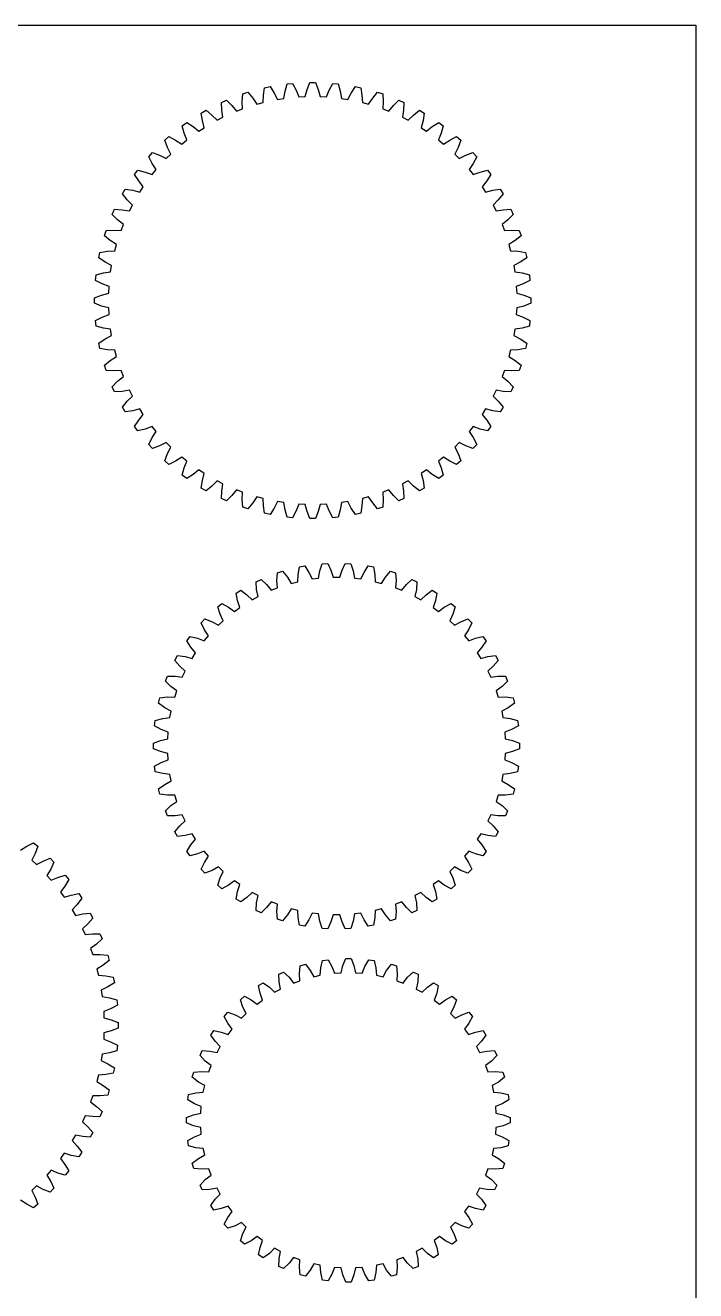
# Model space of a CAD drawing. Extents: x 1 to 200, y 2 to 291.
# Drawn here: x 109.2 to 200.1, y 119.6 to 291.4 of the extents above; entities that cross this region are included whole.
import ezdxf

# ---------------------------------------------------------------- set-up
doc = ezdxf.new("R2010")
doc.units = 0
doc.layers.add('Calque_1', color=7, linetype='CONTINUOUS')

msp = doc.modelspace()

# ---------------------------------------------------------------- linework, layer by layer
at = {"layer": 'Calque_1', "color": 7}
for p, q in [((1.14035, 291.359427), (200.131426, 291.359427)), ((200.131426, 291.359427), (200.131426, 1.710555)), ((144.699516, 283.399079), (145.445638, 283.4775)), ((145.445638, 283.4775), (145.918978, 282.559578)), ((147.416751, 282.638075), (147.791551, 283.600444)), ((147.791551, 283.600444), (148.541782, 283.600444)), ((148.541782, 283.600444), (148.916582, 282.638075)), ((150.414355, 282.559578), (150.887695, 283.4775)), ((150.887695, 283.4775), (151.633817, 283.399079)), ((138.603804, 281.004691), (138.66287, 282.035779)), ((138.66287, 282.035779), (139.376384, 282.267613)), ((139.376384, 282.267613), (140.030225, 281.468162)), ((141.422792, 280.859268), (141.478948, 281.856348)), ((141.478948, 281.856348), (141.645471, 282.875613)), ((141.645471, 282.875613), (142.379308, 283.031595)), ((142.379308, 283.031595), (142.946004, 282.168181)), ((142.946004, 282.168181), (143.402857, 281.280143)), ((144.267293, 281.417058), (144.427366, 282.402803)), ((144.427366, 282.402803), (144.699516, 283.399079)), ((145.918978, 282.559578), (146.280505, 281.628654)), ((147.154516, 281.674458), (147.416751, 282.638075)), ((148.916582, 282.638075), (149.178817, 281.674458)), ((150.052828, 281.628654), (150.414355, 282.559578)), ((151.633817, 283.399079), (151.905967, 282.402803)), ((151.905967, 282.402803), (152.066041, 281.417058)), ((152.930476, 281.280143), (153.387329, 282.168181)), ((153.387329, 282.168181), (153.954026, 283.031595)), ((153.954026, 283.031595), (154.687863, 282.875613)), ((154.687863, 282.875613), (154.854385, 281.856348)), ((154.854385, 281.856348), (154.910542, 280.859268)), ((156.303108, 281.468162), (156.956949, 282.267613)), ((156.956949, 282.267613), (157.670463, 282.035779)), ((157.670463, 282.035779), (157.72953, 281.004691)), ((135.784395, 280.888777), (136.469766, 281.193924)), ((135.833431, 279.857165), (135.784395, 280.888777)), ((136.469766, 281.193924), (137.203595, 280.467199)), ((137.203595, 280.467199), (137.835095, 279.693555)), ((137.835095, 279.693555), (138.652177, 280.007202)), ((138.652177, 280.007202), (138.603804, 281.004691)), ((140.030225, 281.468162), (140.577401, 280.632745)), ((140.577401, 280.632745), (141.422792, 280.859268)), ((143.402857, 281.280143), (144.267293, 281.417058)), ((146.280505, 281.628654), (147.154516, 281.674458)), ((149.178817, 281.674458), (150.052828, 281.628654)), ((152.066041, 281.417058), (152.930476, 281.280143)), ((154.910542, 280.859268), (155.755933, 280.632745)), ((155.755933, 280.632745), (156.303108, 281.468162)), ((157.72953, 281.004691), (157.681157, 280.007202)), ((157.681157, 280.007202), (158.498238, 279.693555)), ((158.498238, 279.693555), (159.129738, 280.467199)), ((159.129738, 280.467199), (159.863567, 281.193924)), ((159.863567, 281.193924), (160.548938, 280.888777)), ((160.548938, 280.888777), (160.499902, 279.857165)), ((133.041585, 279.447178), (133.691305, 279.822293)), ((133.198184, 278.426343), (133.041585, 279.447178)), ((133.45289, 277.460709), (133.198184, 278.426343)), ((133.691305, 279.822293), (134.497075, 279.176258)), ((134.497075, 279.176258), (135.205986, 278.472859)), ((135.205986, 278.472859), (135.985806, 278.870197)), ((135.985806, 278.870197), (135.833431, 279.857165)), ((160.499902, 279.857165), (160.347527, 278.870197)), ((160.347527, 278.870197), (161.127347, 278.472859)), ((161.127347, 278.472859), (161.836258, 279.176258)), ((161.836258, 279.176258), (162.642028, 279.822293)), ((162.642028, 279.822293), (163.291749, 279.447178)), ((163.135149, 278.426343), (162.880444, 277.460709)), ((163.291749, 279.447178), (163.135149, 278.426343)), ((130.464487, 277.726774), (131.071439, 278.167751)), ((130.726936, 276.727902), (130.464487, 277.726774)), ((131.081182, 275.794181), (130.726936, 276.727902)), ((131.071439, 278.167751), (131.940323, 277.609476)), ((131.940323, 277.609476), (132.718875, 276.984035)), ((132.718875, 276.984035), (133.45289, 277.460709)), ((162.880444, 277.460709), (163.614458, 276.984035)), ((163.614458, 276.984035), (164.393011, 277.609476)), ((164.393011, 277.609476), (165.261894, 278.167751)), ((165.606397, 276.727902), (165.252152, 275.794181)), ((165.261894, 278.167751), (165.868847, 277.726774)), ((165.868847, 277.726774), (165.606397, 276.727902)), ((128.08134, 275.746415), (128.63887, 276.248417)), ((128.446761, 274.780447), (128.08134, 275.746415)), ((128.63887, 276.248417), (129.56135, 275.784026)), ((129.56135, 275.784026), (130.401015, 275.243393)), ((130.401015, 275.243393), (131.081182, 275.794181)), ((165.252152, 275.794181), (165.932318, 275.243393)), ((165.932318, 275.243393), (166.771983, 275.784026)), ((166.771983, 275.784026), (167.694463, 276.248417)), ((167.694463, 276.248417), (168.251993, 275.746415)), ((168.251993, 275.746415), (167.886572, 274.780447)), ((125.918251, 273.527798), (126.420253, 274.085328)), ((126.382642, 272.605318), (125.918251, 273.527798)), ((126.420253, 274.085328), (127.386221, 273.719907)), ((127.386221, 273.719907), (128.277798, 273.270002)), ((128.277798, 273.270002), (128.896666, 273.88887)), ((128.896666, 273.88887), (128.446761, 274.780447)), ((167.886572, 274.780447), (167.436667, 273.88887)), ((167.436667, 273.88887), (168.055536, 273.270002)), ((168.055536, 273.270002), (168.947112, 273.719907)), ((168.947112, 273.719907), (169.91308, 274.085328)), ((169.91308, 274.085328), (170.415083, 273.527798)), ((170.415083, 273.527798), (169.950692, 272.605318)), ((123.998917, 271.095229), (124.439894, 271.702181)), ((124.439894, 271.702181), (125.438766, 271.439732)), ((125.438766, 271.439732), (126.372487, 271.085486)), ((126.372487, 271.085486), (126.923275, 271.765653)), ((126.923275, 271.765653), (126.382642, 272.605318)), ((169.950692, 272.605318), (169.410058, 271.765653)), ((169.410058, 271.765653), (169.960846, 271.085486)), ((169.960846, 271.085486), (170.894567, 271.439732)), ((170.894567, 271.439732), (171.893439, 271.702181)), ((171.893439, 271.702181), (172.334417, 271.095229)), ((124.557192, 270.226345), (123.998917, 271.095229)), ((125.182633, 269.447793), (124.557192, 270.226345)), ((171.776142, 270.226345), (171.150701, 269.447793)), ((172.334417, 271.095229), (171.776142, 270.226345)), ((122.344375, 268.475363), (122.71949, 269.125083)), ((122.99041, 267.669593), (122.344375, 268.475363)), ((122.71949, 269.125083), (123.740325, 268.968484)), ((123.740325, 268.968484), (124.705959, 268.713778)), ((124.705959, 268.713778), (125.182633, 269.447793)), ((171.150701, 269.447793), (171.627374, 268.713778)), ((171.627374, 268.713778), (172.593008, 268.968484)), ((172.593008, 268.968484), (173.613843, 269.125083)), ((173.988959, 268.475363), (173.342924, 267.669593)), ((173.613843, 269.125083), (173.988959, 268.475363)), ((120.972744, 265.696902), (121.277891, 266.382273)), ((121.277891, 266.382273), (122.309503, 266.333237)), ((122.309503, 266.333237), (123.296471, 266.180862)), ((123.693809, 266.960682), (122.99041, 267.669593)), ((123.296471, 266.180862), (123.693809, 266.960682)), ((173.342924, 267.669593), (172.639524, 266.960682)), ((172.639524, 266.960682), (173.036862, 266.180862)), ((173.036862, 266.180862), (174.02383, 266.333237)), ((174.02383, 266.333237), (175.055443, 266.382273)), ((175.055443, 266.382273), (175.36059, 265.696902)), ((121.699469, 264.963073), (120.972744, 265.696902)), ((122.473113, 264.331573), (121.699469, 264.963073)), ((174.633865, 264.963073), (173.86022, 264.331573)), ((175.36059, 265.696902), (174.633865, 264.963073)), ((119.899055, 262.790284), (120.130889, 263.503798)), ((120.130889, 263.503798), (121.161977, 263.562864)), ((121.161977, 263.562864), (122.159466, 263.514491)), ((122.159466, 263.514491), (122.473113, 264.331573)), ((173.86022, 264.331573), (174.173868, 263.514491)), ((174.173868, 263.514491), (175.171357, 263.562864)), ((175.171357, 263.562864), (176.202444, 263.503798)), ((176.202444, 263.503798), (176.434279, 262.790284)), ((120.698506, 262.136443), (119.899055, 262.790284)), ((121.533923, 261.589267), (120.698506, 262.136443)), ((121.3074, 260.743876), (121.533923, 261.589267)), ((175.634828, 262.136443), (174.799411, 261.589267)), ((174.799411, 261.589267), (175.025933, 260.743876)), ((176.434279, 262.790284), (175.634828, 262.136443)), ((119.135073, 259.78736), (119.291055, 260.521197)), ((119.998487, 259.220664), (119.135073, 259.78736)), ((119.291055, 260.521197), (120.31032, 260.68772)), ((120.31032, 260.68772), (121.3074, 260.743876)), ((175.025933, 260.743876), (176.023013, 260.68772)), ((176.023013, 260.68772), (177.042278, 260.521197)), ((177.19826, 259.78736), (176.334846, 259.220664)), ((177.042278, 260.521197), (177.19826, 259.78736)), ((118.767589, 257.467152), (119.763865, 257.739302)), ((119.763865, 257.739302), (120.74961, 257.899375)), ((120.886525, 258.763811), (119.998487, 259.220664)), ((120.74961, 257.899375), (120.886525, 258.763811)), ((176.334846, 259.220664), (175.446809, 258.763811)), ((175.446809, 258.763811), (175.583723, 257.899375)), ((175.583723, 257.899375), (176.569469, 257.739302)), ((176.569469, 257.739302), (177.565744, 257.467152)), ((118.689168, 256.72103), (118.767589, 257.467152)), ((119.60709, 256.24769), (118.689168, 256.72103)), ((120.538014, 255.886163), (119.60709, 256.24769)), ((176.726243, 256.24769), (175.795319, 255.886163)), ((177.644165, 256.72103), (176.726243, 256.24769)), ((177.565744, 257.467152), (177.644165, 256.72103)), ((118.566224, 254.375117), (119.528593, 254.749917)), ((118.566224, 253.624886), (118.566224, 254.375117)), ((119.528593, 254.749917), (120.49221, 255.012152)), ((120.49221, 255.012152), (120.538014, 255.886163)), ((175.795319, 255.886163), (175.841124, 255.012152)), ((175.841124, 255.012152), (176.804741, 254.749917)), ((176.804741, 254.749917), (177.76711, 254.375117)), ((177.76711, 254.375117), (177.76711, 253.624886)), ((119.528593, 253.250086), (118.566224, 253.624886)), ((120.49221, 252.987851), (119.528593, 253.250086)), ((120.538014, 252.11384), (120.49221, 252.987851)), ((175.841124, 252.987851), (175.795319, 252.11384)), ((176.804741, 253.250086), (175.841124, 252.987851)), ((177.76711, 253.624886), (176.804741, 253.250086)), ((118.689168, 251.278973), (119.60709, 251.752313)), ((118.767589, 250.532851), (118.689168, 251.278973)), ((119.60709, 251.752313), (120.538014, 252.11384)), ((175.795319, 252.11384), (176.726243, 251.752313)), ((176.726243, 251.752313), (177.644165, 251.278973)), ((177.644165, 251.278973), (177.565744, 250.532851)), ((119.763865, 250.260701), (118.767589, 250.532851)), ((120.74961, 250.100627), (119.763865, 250.260701)), ((119.998487, 248.779339), (120.886525, 249.236192)), ((120.886525, 249.236192), (120.74961, 250.100627)), ((175.583723, 250.100627), (175.446809, 249.236192)), ((175.446809, 249.236192), (176.334846, 248.779339)), ((176.569469, 250.260701), (175.583723, 250.100627)), ((177.565744, 250.532851), (176.569469, 250.260701)), ((119.135073, 248.212642), (119.998487, 248.779339)), ((119.291055, 247.478805), (119.135073, 248.212642)), ((120.31032, 247.312283), (119.291055, 247.478805)), ((177.042278, 247.478805), (176.023013, 247.312283)), ((176.334846, 248.779339), (177.19826, 248.212642)), ((177.19826, 248.212642), (177.042278, 247.478805)), ((119.899055, 245.209719), (120.698506, 245.86356)), ((121.3074, 247.256126), (120.31032, 247.312283)), ((120.698506, 245.86356), (121.533923, 246.410735)), ((121.533923, 246.410735), (121.3074, 247.256126)), ((175.025933, 247.256126), (174.799411, 246.410735)), ((174.799411, 246.410735), (175.634828, 245.86356)), ((176.023013, 247.312283), (175.025933, 247.256126)), ((175.634828, 245.86356), (176.434279, 245.209719)), ((120.130889, 244.496205), (119.899055, 245.209719)), ((121.161977, 244.437138), (120.130889, 244.496205)), ((122.159466, 244.485511), (121.161977, 244.437138)), ((122.473113, 243.66843), (122.159466, 244.485511)), ((174.173868, 244.485511), (173.86022, 243.66843)), ((175.171357, 244.437138), (174.173868, 244.485511)), ((176.202444, 244.496205), (175.171357, 244.437138)), ((176.434279, 245.209719), (176.202444, 244.496205)), ((120.972744, 242.303101), (121.699469, 243.03693)), ((121.277891, 241.61773), (120.972744, 242.303101)), ((121.699469, 243.03693), (122.473113, 243.66843)), ((173.86022, 243.66843), (174.633865, 243.03693)), ((174.633865, 243.03693), (175.36059, 242.303101)), ((175.36059, 242.303101), (175.055443, 241.61773)), ((122.309503, 241.666766), (121.277891, 241.61773)), ((123.296471, 241.819141), (122.309503, 241.666766)), ((122.99041, 240.33041), (123.693809, 241.039321)), ((123.693809, 241.039321), (123.296471, 241.819141)), ((173.036862, 241.819141), (172.639524, 241.039321)), ((172.639524, 241.039321), (173.342924, 240.33041)), ((174.02383, 241.666766), (173.036862, 241.819141)), ((175.055443, 241.61773), (174.02383, 241.666766)), ((122.344375, 239.52464), (122.99041, 240.33041)), ((122.71949, 238.874919), (122.344375, 239.52464)), ((123.740325, 239.031519), (122.71949, 238.874919)), ((124.705959, 239.286224), (123.740325, 239.031519)), ((125.182633, 238.55221), (124.705959, 239.286224)), ((171.627374, 239.286224), (171.150701, 238.55221)), ((172.593008, 239.031519), (171.627374, 239.286224)), ((173.613843, 238.874919), (172.593008, 239.031519)), ((173.342924, 240.33041), (173.988959, 239.52464)), ((173.988959, 239.52464), (173.613843, 238.874919)), ((123.998917, 236.904774), (124.557192, 237.773657)), ((124.557192, 237.773657), (125.182633, 238.55221)), ((171.150701, 238.55221), (171.776142, 237.773657)), ((171.776142, 237.773657), (172.334417, 236.904774)), ((124.439894, 236.297821), (123.998917, 236.904774)), ((125.438766, 236.560271), (124.439894, 236.297821)), ((126.372487, 236.914516), (125.438766, 236.560271)), ((125.918251, 234.472205), (126.382642, 235.394685)), ((126.923275, 236.23435), (126.372487, 236.914516)), ((126.382642, 235.394685), (126.923275, 236.23435)), ((169.960846, 236.914516), (169.410058, 236.23435)), ((169.410058, 236.23435), (169.950692, 235.394685)), ((169.950692, 235.394685), (170.415083, 234.472205)), ((170.894567, 236.560271), (169.960846, 236.914516)), ((171.893439, 236.297821), (170.894567, 236.560271)), ((172.334417, 236.904774), (171.893439, 236.297821)), ((126.420253, 233.914675), (125.918251, 234.472205)), ((127.386221, 234.280096), (126.420253, 233.914675)), ((128.277798, 234.730001), (127.386221, 234.280096)), ((128.896666, 234.111132), (128.277798, 234.730001)), ((128.446761, 233.219556), (128.896666, 234.111132)), ((168.055536, 234.730001), (167.436667, 234.111132)), ((167.436667, 234.111132), (167.886572, 233.219556)), ((168.947112, 234.280096), (168.055536, 234.730001)), ((169.91308, 233.914675), (168.947112, 234.280096)), ((170.415083, 234.472205), (169.91308, 233.914675)), ((128.08134, 232.253588), (128.446761, 233.219556)), ((128.63887, 231.751585), (128.08134, 232.253588)), ((129.56135, 232.215976), (128.63887, 231.751585)), ((130.401015, 232.75661), (129.56135, 232.215976)), ((131.081182, 232.205822), (130.401015, 232.75661)), ((130.726936, 231.272101), (131.081182, 232.205822)), ((165.932318, 232.75661), (165.252152, 232.205822)), ((165.252152, 232.205822), (165.606397, 231.272101)), ((166.771983, 232.215976), (165.932318, 232.75661)), ((167.694463, 231.751585), (166.771983, 232.215976)), ((168.251993, 232.253588), (167.694463, 231.751585)), ((167.886572, 233.219556), (168.251993, 232.253588)), ((130.464487, 230.273229), (130.726936, 231.272101)), ((131.071439, 229.832251), (130.464487, 230.273229)), ((131.940323, 230.390526), (131.071439, 229.832251)), ((132.718875, 231.015967), (131.940323, 230.390526)), ((133.45289, 230.539294), (132.718875, 231.015967)), ((133.198184, 229.57366), (133.45289, 230.539294)), ((163.614458, 231.015967), (162.880444, 230.539294)), ((162.880444, 230.539294), (163.135149, 229.57366)), ((164.393011, 230.390526), (163.614458, 231.015967)), ((165.261894, 229.832251), (164.393011, 230.390526)), ((165.868847, 230.273229), (165.261894, 229.832251)), ((165.606397, 231.272101), (165.868847, 230.273229)), ((133.041585, 228.552825), (133.198184, 229.57366)), ((133.691305, 228.177709), (133.041585, 228.552825)), ((134.497075, 228.823744), (133.691305, 228.177709)), ((135.205986, 229.527144), (134.497075, 228.823744)), ((135.985806, 229.129806), (135.205986, 229.527144)), ((135.833431, 228.142838), (135.985806, 229.129806)), ((161.127347, 229.527144), (160.347527, 229.129806)), ((160.347527, 229.129806), (160.499902, 228.142838)), ((161.836258, 228.823744), (161.127347, 229.527144)), ((162.642028, 228.177709), (161.836258, 228.823744)), ((163.291749, 228.552825), (162.642028, 228.177709)), ((163.135149, 229.57366), (163.291749, 228.552825)), ((135.784395, 227.111225), (135.833431, 228.142838)), ((136.469766, 226.806078), (135.784395, 227.111225)), ((137.203595, 227.532803), (136.469766, 226.806078)), ((137.835095, 228.306448), (137.203595, 227.532803)), ((138.652177, 227.9928), (137.835095, 228.306448)), ((138.603804, 226.995311), (138.652177, 227.9928)), ((138.66287, 225.964224), (138.603804, 226.995311)), ((140.577401, 227.367257), (140.030225, 226.53184)), ((141.422792, 227.140735), (140.577401, 227.367257)), ((141.478948, 226.143655), (141.422792, 227.140735)), ((154.910542, 227.140735), (154.854385, 226.143655)), ((155.755933, 227.367257), (154.910542, 227.140735)), ((156.303108, 226.53184), (155.755933, 227.367257)), ((157.72953, 226.995311), (157.670463, 225.964224)), ((158.498238, 228.306448), (157.681157, 227.9928)), ((157.681157, 227.9928), (157.72953, 226.995311)), ((159.129738, 227.532803), (158.498238, 228.306448)), ((159.863567, 226.806078), (159.129738, 227.532803)), ((160.548938, 227.111225), (159.863567, 226.806078)), ((160.499902, 228.142838), (160.548938, 227.111225)), ((139.376384, 225.732389), (138.66287, 225.964224)), ((140.030225, 226.53184), (139.376384, 225.732389)), ((141.645471, 225.12439), (141.478948, 226.143655)), ((142.379308, 224.968408), (141.645471, 225.12439)), ((142.946004, 225.831822), (142.379308, 224.968408)), ((143.402857, 226.719859), (142.946004, 225.831822)), ((144.267293, 226.582945), (143.402857, 226.719859)), ((144.427366, 225.597199), (144.267293, 226.582945)), ((144.699516, 224.600924), (144.427366, 225.597199)), ((145.918978, 225.440425), (145.445638, 224.522503)), ((146.280505, 226.371349), (145.918978, 225.440425)), ((147.154516, 226.325544), (146.280505, 226.371349)), ((147.416751, 225.361927), (147.154516, 226.325544)), ((147.791551, 224.399558), (147.416751, 225.361927)), ((148.916582, 225.361927), (148.541782, 224.399558)), ((149.178817, 226.325544), (148.916582, 225.361927)), ((150.052828, 226.371349), (149.178817, 226.325544)), ((150.414355, 225.440425), (150.052828, 226.371349)), ((150.887695, 224.522503), (150.414355, 225.440425)), ((151.905967, 225.597199), (151.633817, 224.600924)), ((152.066041, 226.582945), (151.905967, 225.597199)), ((152.930476, 226.719859), (152.066041, 226.582945)), ((153.387329, 225.831822), (152.930476, 226.719859)), ((153.954026, 224.968408), (153.387329, 225.831822)), ((154.687863, 225.12439), (153.954026, 224.968408)), ((154.854385, 226.143655), (154.687863, 225.12439)), ((156.956949, 225.732389), (156.303108, 226.53184)), ((157.670463, 225.964224), (156.956949, 225.732389)), ((145.445638, 224.522503), (144.699516, 224.600924)), ((148.541782, 224.399558), (147.791551, 224.399558)), ((151.633817, 224.600924), (150.887695, 224.522503)), ((149.145394, 217.2911), (149.463766, 218.276987)), ((149.463766, 218.276987), (150.202759, 218.32348)), ((150.202759, 218.32348), (150.642187, 217.385272)), ((152.141939, 217.385272), (152.581367, 218.32348)), ((152.581367, 218.32348), (153.320361, 218.276987)), ((153.320361, 218.276987), (153.638733, 217.2911)), ((143.30529, 215.985684), (143.368482, 217.019772)), ((143.368482, 217.019772), (144.072695, 217.248583)), ((144.072695, 217.248583), (144.731641, 216.449132)), ((144.731641, 216.449132), (145.26124, 215.60688)), ((146.125943, 215.828898), (146.184276, 216.822106)), ((146.184276, 216.822106), (146.376576, 217.840121)), ((146.376576, 217.840121), (147.103914, 217.978867)), ((147.103914, 217.978867), (147.657464, 217.103132)), ((147.657464, 217.103132), (148.077326, 216.201144)), ((148.963039, 216.313036), (149.145394, 217.2911)), ((150.642187, 217.385272), (150.945686, 216.437773)), ((150.945686, 216.437773), (151.83844, 216.437773)), ((151.83844, 216.437773), (152.141939, 217.385272)), ((153.638733, 217.2911), (153.821088, 216.313036)), ((154.7068, 216.201144), (155.126662, 217.103132)), ((155.126662, 217.103132), (155.680212, 217.978867)), ((155.680212, 217.978867), (156.40755, 217.840121)), ((156.40755, 217.840121), (156.59985, 216.822106)), ((156.59985, 216.822106), (156.658183, 215.828898)), ((157.522886, 215.60688), (158.052485, 216.449132)), ((158.052485, 216.449132), (158.711432, 217.248583)), ((158.711432, 217.248583), (159.415644, 217.019772)), ((159.415644, 217.019772), (159.478836, 215.985684)), ((140.486926, 215.828879), (141.156907, 216.144146)), ((140.553838, 214.795022), (140.486926, 215.828879)), ((140.744338, 213.818514), (140.553838, 214.795022)), ((141.156907, 216.144146), (141.910856, 215.433587)), ((141.910856, 215.433587), (142.541839, 214.664353)), ((142.541839, 214.664353), (143.3719, 214.992996)), ((143.3719, 214.992996), (143.30529, 215.985684)), ((145.26124, 215.60688), (146.125943, 215.828898)), ((148.077326, 216.201144), (148.963039, 216.313036)), ((153.821088, 216.313036), (154.7068, 216.201144)), ((156.658183, 215.828898), (157.522886, 215.60688)), ((159.478836, 215.985684), (159.412226, 214.992996)), ((159.412226, 214.992996), (160.242287, 214.664353)), ((160.242287, 214.664353), (160.873271, 215.433587)), ((160.873271, 215.433587), (161.627219, 216.144146)), ((161.627219, 216.144146), (162.2972, 215.828879)), ((162.230288, 214.795022), (162.039788, 213.818514)), ((162.2972, 215.828879), (162.230288, 214.795022)), ((137.77735, 214.286218), (138.402537, 214.682974)), ((137.973311, 213.268903), (137.77735, 214.286218)), ((138.284698, 212.323969), (137.973311, 213.268903)), ((138.402537, 214.682974), (139.239594, 214.072511)), ((139.239594, 214.072511), (139.962015, 213.388427)), ((139.962015, 213.388427), (140.744338, 213.818514)), ((162.039788, 213.818514), (162.822111, 213.388427)), ((162.822111, 213.388427), (163.544532, 214.072511)), ((163.544532, 214.072511), (164.381589, 214.682974)), ((164.381589, 214.682974), (165.006776, 214.286218)), ((164.810815, 213.268903), (164.499428, 212.323969)), ((165.006776, 214.286218), (164.810815, 213.268903)), ((135.282486, 212.416126), (135.853015, 212.888109)), ((135.604405, 211.431391), (135.282486, 212.416126)), ((136.031769, 210.532936), (135.604405, 211.431391)), ((135.853015, 212.888109), (136.759984, 212.38737)), ((136.759984, 212.38737), (137.562446, 211.799222)), ((137.562446, 211.799222), (138.284698, 212.323969)), ((164.499428, 212.323969), (165.22168, 211.799222)), ((165.22168, 211.799222), (166.024142, 212.38737)), ((166.024142, 212.38737), (166.931111, 212.888109)), ((167.179721, 211.431391), (166.752357, 210.532936)), ((166.931111, 212.888109), (167.501641, 212.416126)), ((167.501641, 212.416126), (167.179721, 211.431391)), ((133.041681, 210.248089), (133.548555, 210.787856)), ((133.484482, 209.311467), (133.041681, 210.248089)), ((133.548555, 210.787856), (134.511133, 210.40474)), ((134.511133, 210.40474), (135.380981, 209.921807)), ((135.380981, 209.921807), (136.031769, 210.532936)), ((166.752357, 210.532936), (167.403145, 209.921807)), ((167.403145, 209.921807), (168.272993, 210.40474)), ((168.272993, 210.40474), (169.235572, 210.787856)), ((169.235572, 210.787856), (169.742445, 210.248089)), ((169.742445, 210.248089), (169.299644, 209.311467)), ((131.090269, 207.816299), (131.525498, 208.415338)), ((131.525498, 208.415338), (132.528502, 208.155888)), ((132.528502, 208.155888), (133.452021, 207.785782)), ((133.452021, 207.785782), (134.021079, 208.473659)), ((134.021079, 208.473659), (133.484482, 209.311467)), ((169.299644, 209.311467), (168.763047, 208.473659)), ((168.763047, 208.473659), (169.332106, 207.785782)), ((169.332106, 207.785782), (170.255624, 208.155888)), ((170.255624, 208.155888), (171.258628, 208.415338)), ((171.258628, 208.415338), (171.693857, 207.816299)), ((131.64697, 206.942562), (131.090269, 207.816299)), ((132.284343, 206.178611), (131.64697, 206.942562)), ((131.805982, 205.424838), (132.284343, 206.178611)), ((171.137157, 206.942562), (170.499783, 206.178611)), ((170.499783, 206.178611), (170.978144, 205.424838)), ((171.693857, 207.816299), (171.137157, 206.942562)), ((129.45903, 205.159109), (129.815748, 205.807975)), ((130.12085, 204.362034), (129.45903, 205.159109)), ((129.815748, 205.807975), (130.843361, 205.676278)), ((130.843361, 205.676278), (131.805982, 205.424838)), ((170.978144, 205.424838), (171.940765, 205.676278)), ((171.940765, 205.676278), (172.968378, 205.807975)), ((173.325096, 205.159109), (172.663276, 204.362034)), ((172.968378, 205.807975), (173.325096, 205.159109)), ((128.173692, 202.318424), (128.44627, 203.006879)), ((128.44627, 203.006879), (129.482286, 203.005017)), ((129.482286, 203.005017), (130.46883, 202.876208)), ((130.848947, 203.683993), (130.12085, 204.362034)), ((130.46883, 202.876208), (130.848947, 203.683993)), ((172.663276, 204.362034), (171.93518, 203.683993)), ((171.93518, 203.683993), (172.315296, 202.876208)), ((172.315296, 202.876208), (173.301841, 203.005017)), ((173.301841, 203.005017), (174.337856, 203.006879)), ((174.337856, 203.006879), (174.610435, 202.318424)), ((128.930188, 201.610582), (128.173692, 202.318424)), ((129.737525, 201.029142), (128.930188, 201.610582)), ((129.461649, 200.180085), (129.737525, 201.029142)), ((173.853938, 201.610582), (173.046602, 201.029142)), ((173.046602, 201.029142), (173.322477, 200.180085)), ((174.610435, 202.318424), (173.853938, 201.610582)), ((127.254516, 199.339043), (127.438661, 200.056232)), ((128.093766, 198.731597), (127.254516, 199.339043)), ((127.438661, 200.056232), (128.46674, 200.184231)), ((128.46674, 200.184231), (129.461649, 200.180085)), ((173.322477, 200.180085), (174.317386, 200.184231)), ((174.317386, 200.184231), (175.345465, 200.056232)), ((175.52961, 199.339043), (174.69036, 198.731597)), ((175.345465, 200.056232), (175.52961, 199.339043)), ((128.967611, 198.255928), (128.093766, 198.731597)), ((128.800327, 197.37899), (128.967611, 198.255928)), ((174.69036, 198.731597), (173.816515, 198.255928)), ((173.816515, 198.255928), (173.9838, 197.37899)), ((126.716005, 196.267952), (126.808809, 197.002565)), ((127.624772, 195.770479), (126.716005, 196.267952)), ((126.808809, 197.002565), (127.812741, 197.258408)), ((127.812741, 197.258408), (128.800327, 197.37899)), ((173.9838, 197.37899), (174.971385, 197.258408)), ((174.971385, 197.258408), (175.975318, 197.002565)), ((176.068121, 196.267952), (175.159354, 195.770479)), ((175.975318, 197.002565), (176.068121, 196.267952)), ((126.566653, 193.894037), (127.5306, 194.273685)), ((127.5306, 194.273685), (128.495287, 194.517093)), ((128.551342, 195.408083), (127.624772, 195.770479)), ((128.495287, 194.517093), (128.551342, 195.408083)), ((175.159354, 195.770479), (174.232784, 195.408083)), ((174.232784, 195.408083), (174.288839, 194.517093)), ((174.288839, 194.517093), (175.253526, 194.273685)), ((175.253526, 194.273685), (176.217473, 193.894037)), ((126.566653, 193.153582), (126.566653, 193.894037)), ((127.5306, 192.773934), (126.566653, 193.153582)), ((128.495287, 192.530525), (127.5306, 192.773934)), ((128.551342, 191.639536), (128.495287, 192.530525)), ((174.288839, 192.530525), (174.232784, 191.639536)), ((175.253526, 192.773934), (174.288839, 192.530525)), ((176.217473, 193.153582), (175.253526, 192.773934)), ((176.217473, 193.894037), (176.217473, 193.153582)), ((126.716005, 190.779667), (127.624772, 191.27714)), ((126.808809, 190.045053), (126.716005, 190.779667)), ((127.624772, 191.27714), (128.551342, 191.639536)), ((174.232784, 191.639536), (175.159354, 191.27714)), ((175.159354, 191.27714), (176.068121, 190.779667)), ((176.068121, 190.779667), (175.975318, 190.045053)), ((127.812741, 189.789211), (126.808809, 190.045053)), ((128.800327, 189.668628), (127.812741, 189.789211)), ((128.967611, 188.79169), (128.800327, 189.668628)), ((173.9838, 189.668628), (173.816515, 188.79169)), ((174.971385, 189.789211), (173.9838, 189.668628)), ((175.975318, 190.045053), (174.971385, 189.789211)), ((127.254516, 187.708575), (128.093766, 188.316022)), ((127.438661, 186.991386), (127.254516, 187.708575)), ((128.093766, 188.316022), (128.967611, 188.79169)), ((173.816515, 188.79169), (174.69036, 188.316022)), ((174.69036, 188.316022), (175.52961, 187.708575)), ((175.52961, 187.708575), (175.345465, 186.991386)), ((128.46674, 186.863387), (127.438661, 186.991386)), ((129.461649, 186.867533), (128.46674, 186.863387)), ((128.930188, 185.437036), (129.737525, 186.018476)), ((129.737525, 186.018476), (129.461649, 186.867533)), ((173.322477, 186.867533), (173.046602, 186.018476)), ((173.046602, 186.018476), (173.853938, 185.437036)), ((174.317386, 186.863387), (173.322477, 186.867533)), ((175.345465, 186.991386), (174.317386, 186.863387)), ((128.173692, 184.729195), (128.930188, 185.437036)), ((128.44627, 184.040739), (128.173692, 184.729195)), ((129.482286, 184.042602), (128.44627, 184.040739)), ((130.46883, 184.171411), (129.482286, 184.042602)), ((130.848947, 183.363626), (130.46883, 184.171411)), ((172.315296, 184.171411), (171.93518, 183.363626)), ((173.301841, 184.042602), (172.315296, 184.171411)), ((174.337856, 184.040739), (173.301841, 184.042602)), ((173.853938, 185.437036), (174.610435, 184.729195)), ((174.610435, 184.729195), (174.337856, 184.040739)), ((129.45903, 181.88851), (130.12085, 182.685584)), ((130.12085, 182.685584), (130.848947, 183.363626)), ((171.93518, 183.363626), (172.663276, 182.685584)), ((172.663276, 182.685584), (173.325096, 181.88851)), ((109.366987, 179.925445), (110.278285, 180.40826)), ((110.278285, 180.40826), (110.848713, 179.913981)), ((129.815748, 181.239644), (129.45903, 181.88851)), ((130.843361, 181.37134), (129.815748, 181.239644)), ((131.805982, 181.62278), (130.843361, 181.37134)), ((131.64697, 180.105057), (132.284343, 180.869007)), ((132.284343, 180.869007), (131.805982, 181.62278)), ((170.978144, 181.62278), (170.499783, 180.869007)), ((170.499783, 180.869007), (171.137157, 180.105057)), ((171.940765, 181.37134), (170.978144, 181.62278)), ((172.968378, 181.239644), (171.940765, 181.37134)), ((173.325096, 181.88851), (172.968378, 181.239644)), ((108.531869, 179.374782), (109.366987, 179.925445)), ((110.500504, 178.943247), (110.074295, 178.038262)), ((110.848713, 179.913981), (110.500504, 178.943247)), ((131.090269, 179.23132), (131.64697, 180.105057)), ((131.525498, 178.63228), (131.090269, 179.23132)), ((132.528502, 178.89173), (131.525498, 178.63228)), ((133.452021, 179.261836), (132.528502, 178.89173)), ((134.021079, 178.573959), (133.452021, 179.261836)), ((169.332106, 179.261836), (168.763047, 178.573959)), ((170.255624, 178.89173), (169.332106, 179.261836)), ((171.258628, 178.63228), (170.255624, 178.89173)), ((171.137157, 180.105057), (171.693857, 179.23132)), ((171.693857, 179.23132), (171.258628, 178.63228)), ((110.074295, 178.038262), (110.702324, 177.43944)), ((110.702324, 177.43944), (111.586004, 177.908228)), ((111.586004, 177.908228), (112.539069, 178.30223)), ((112.539069, 178.30223), (113.05993, 177.755969)), ((113.05993, 177.755969), (112.621023, 176.822728)), ((133.041681, 176.799529), (133.484482, 177.736151)), ((133.484482, 177.736151), (134.021079, 178.573959)), ((135.380981, 177.125812), (134.511133, 176.642879)), ((136.031769, 176.514682), (135.380981, 177.125812)), ((167.403145, 177.125812), (166.752357, 176.514682)), ((168.272993, 176.642879), (167.403145, 177.125812)), ((168.763047, 178.573959), (169.299644, 177.736151)), ((169.299644, 177.736151), (169.742445, 176.799529)), ((112.621023, 176.822728), (112.11072, 175.962354)), ((112.11072, 175.962354), (112.678983, 175.306545)), ((112.678983, 175.306545), (113.603222, 175.689211)), ((113.603222, 175.689211), (114.589427, 175.990836)), ((115.056003, 175.397537), (114.530372, 174.510241)), ((114.589427, 175.990836), (115.056003, 175.397537)), ((133.548555, 176.259762), (133.041681, 176.799529)), ((134.511133, 176.642879), (133.548555, 176.259762)), ((135.282486, 174.631492), (135.604405, 175.616228)), ((135.604405, 175.616228), (136.031769, 176.514682)), ((137.562446, 175.248396), (136.759984, 174.660248)), ((138.284698, 174.723649), (137.562446, 175.248396)), ((165.22168, 175.248396), (164.499428, 174.723649)), ((166.024142, 174.660248), (165.22168, 175.248396)), ((166.752357, 176.514682), (167.179721, 175.616228)), ((167.179721, 175.616228), (167.501641, 174.631492)), ((169.235572, 176.259762), (168.272993, 176.642879)), ((169.742445, 176.799529), (169.235572, 176.259762)), ((114.530372, 174.510241), (113.940598, 173.702273)), ((113.940598, 173.702273), (114.443947, 172.995416)), ((115.400376, 173.288493), (116.410785, 173.495009)), ((116.410785, 173.495009), (116.818853, 172.860043)), ((135.853015, 174.15951), (135.282486, 174.631492)), ((136.759984, 174.660248), (135.853015, 174.15951)), ((137.77735, 172.761401), (137.973311, 173.778716)), ((137.973311, 173.778716), (138.284698, 174.723649)), ((139.962015, 173.659192), (139.239594, 172.975108)), ((140.744338, 173.229105), (139.962015, 173.659192)), ((162.822111, 173.659192), (162.039788, 173.229105)), ((163.544532, 172.975108), (162.822111, 173.659192)), ((164.499428, 174.723649), (164.810815, 173.778716)), ((164.810815, 173.778716), (165.006776, 172.761401)), ((166.931111, 174.15951), (166.024142, 174.660248)), ((167.501641, 174.631492), (166.931111, 174.15951)), ((114.443947, 172.995416), (115.400376, 173.288493)), ((116.21126, 172.026734), (115.547354, 171.278484)), ((116.818853, 172.860043), (116.21126, 172.026734)), ((138.402537, 172.364644), (137.77735, 172.761401)), ((139.239594, 172.975108), (138.402537, 172.364644)), ((140.486926, 171.21874), (140.553838, 172.252596)), ((140.553838, 172.252596), (140.744338, 173.229105)), ((142.541839, 172.383265), (141.910856, 171.614032)), ((143.3719, 172.054623), (142.541839, 172.383265)), ((143.30529, 171.061934), (143.3719, 172.054623)), ((160.242287, 172.383265), (159.412226, 172.054623)), ((159.412226, 172.054623), (159.478836, 171.061934)), ((160.873271, 171.614032), (160.242287, 172.383265)), ((162.039788, 173.229105), (162.230288, 172.252596)), ((162.230288, 172.252596), (162.2972, 171.21874)), ((164.381589, 172.364644), (163.544532, 172.975108)), ((165.006776, 172.761401), (164.381589, 172.364644)), ((115.547354, 171.278484), (115.981234, 170.526982)), ((115.981234, 170.526982), (116.961189, 170.727817)), ((116.961189, 170.727817), (117.986655, 170.837351)), ((118.332518, 170.166472), (117.648465, 169.39469)), ((117.986655, 170.837351), (118.332518, 170.166472)), ((141.156907, 170.903472), (140.486926, 171.21874)), ((141.910856, 171.614032), (141.156907, 170.903472)), ((143.368482, 170.027847), (143.30529, 171.061934)), ((144.731641, 170.598486), (144.072695, 169.799035)), ((145.26124, 171.440739), (144.731641, 170.598486)), ((146.125943, 171.21872), (145.26124, 171.440739)), ((146.184276, 170.225512), (146.125943, 171.21872)), ((146.376576, 169.207497), (146.184276, 170.225512)), ((148.077326, 170.846475), (147.657464, 169.944487)), ((148.963039, 170.734582), (148.077326, 170.846475)), ((149.145394, 169.756518), (148.963039, 170.734582)), ((150.945686, 170.609846), (150.642187, 169.662347)), ((151.83844, 170.609846), (150.945686, 170.609846)), ((152.141939, 169.662347), (151.83844, 170.609846)), ((153.821088, 170.734582), (153.638733, 169.756518)), ((154.7068, 170.846475), (153.821088, 170.734582)), ((155.126662, 169.944487), (154.7068, 170.846475)), ((156.59985, 170.225512), (156.40755, 169.207497)), ((156.658183, 171.21872), (156.59985, 170.225512)), ((157.522886, 171.440739), (156.658183, 171.21872)), ((158.052485, 170.598486), (157.522886, 171.440739)), ((158.711432, 169.799035), (158.052485, 170.598486)), ((159.478836, 171.061934), (159.415644, 170.027847)), ((161.627219, 170.903472), (160.873271, 171.614032)), ((162.2972, 171.21874), (161.627219, 170.903472)), ((117.648465, 169.39469), (116.916437, 168.712937)), ((116.916437, 168.712937), (117.27692, 167.923595)), ((144.072695, 169.799035), (143.368482, 170.027847)), ((147.103914, 169.068751), (146.376576, 169.207497)), ((147.657464, 169.944487), (147.103914, 169.068751)), ((149.463766, 168.770632), (149.145394, 169.756518)), ((150.202759, 168.724138), (149.463766, 168.770632)), ((150.642187, 169.662347), (150.202759, 168.724138)), ((152.581367, 168.724138), (152.141939, 169.662347)), ((153.320361, 168.770632), (152.581367, 168.724138)), ((153.638733, 169.756518), (153.320361, 168.770632)), ((155.680212, 169.068751), (155.126662, 169.944487)), ((156.40755, 169.207497), (155.680212, 169.068751)), ((159.415644, 170.027847), (158.711432, 169.799035)), ((117.27692, 167.923595), (118.27153, 168.030371)), ((118.82897, 166.637952), (118.035454, 166.028868)), ((118.27153, 168.030371), (119.302761, 168.041931)), ((119.583287, 167.341215), (118.82897, 166.637952)), ((119.302761, 168.041931), (119.583287, 167.341215)), ((118.035454, 166.028868), (118.319271, 165.208835)), ((118.319271, 165.208835), (119.319525, 165.220584)), ((119.319525, 165.220584), (120.347187, 165.134066)), ((120.347187, 165.134066), (120.559836, 164.409858)), ((119.742085, 163.781479), (118.894265, 163.250582)), ((118.894265, 163.250582), (119.098845, 162.407285)), ((120.559836, 164.409858), (119.742085, 163.781479)), ((146.370302, 162.657176), (146.466323, 163.691382)), ((146.466323, 163.691382), (147.169324, 163.8978)), ((147.169324, 163.8978), (147.809235, 163.079685)), ((149.187083, 162.410587), (149.274646, 163.398467)), ((149.274646, 163.398467), (149.516871, 164.408478)), ((149.516871, 164.408478), (150.242092, 164.512751)), ((150.242092, 164.512751), (150.759061, 163.611892)), ((150.759061, 163.611892), (151.121395, 162.688697)), ((152.027661, 162.753515), (152.254921, 163.718879)), ((152.254921, 163.718879), (152.638424, 164.684138)), ((152.638424, 164.684138), (153.371101, 164.684138)), ((153.371101, 164.684138), (153.754605, 163.718879)), ((153.754605, 163.718879), (153.981864, 162.753515)), ((154.88813, 162.688697), (155.250464, 163.611892)), ((155.250464, 163.611892), (155.767433, 164.512751)), ((155.767433, 164.512751), (156.492654, 164.408478)), ((156.492654, 164.408478), (156.73488, 163.398467)), ((156.73488, 163.398467), (156.822442, 162.410587)), ((158.20029, 163.079685), (158.840201, 163.8978)), ((158.840201, 163.8978), (159.543202, 163.691382)), ((159.543202, 163.691382), (159.639223, 162.657176)), ((119.098845, 162.407285), (120.09569, 162.3239)), ((120.09569, 162.3239), (121.110474, 162.140089)), ((121.110474, 162.140089), (121.253318, 161.398948)), ((143.548879, 162.547445), (144.215347, 162.851811)), ((143.601017, 161.510101), (143.548879, 162.547445)), ((143.795321, 160.537569), (143.601017, 161.510101)), ((144.215347, 162.851811), (144.965177, 162.133092)), ((144.965177, 162.133092), (145.572926, 161.349375)), ((145.572926, 161.349375), (146.424221, 161.666892)), ((146.424221, 161.666892), (146.370302, 162.657176)), ((147.809235, 163.079685), (148.299266, 162.217454)), ((148.299266, 162.217454), (149.187083, 162.410587)), ((151.121395, 162.688697), (152.027661, 162.753515)), ((153.981864, 162.753515), (154.88813, 162.688697)), ((156.822442, 162.410587), (157.710259, 162.217454)), ((157.710259, 162.217454), (158.20029, 163.079685)), ((159.639223, 162.657176), (159.585304, 161.666892)), ((159.585304, 161.666892), (160.4366, 161.349375)), ((160.4366, 161.349375), (161.044348, 162.133092)), ((161.044348, 162.133092), (161.794179, 162.851811)), ((161.794179, 162.851811), (162.460646, 162.547445)), ((162.408509, 161.510101), (162.214204, 160.537569)), ((162.460646, 162.547445), (162.408509, 161.510101)), ((120.379541, 160.851146), (119.485094, 160.403245)), ((119.485094, 160.403245), (119.608589, 159.544316)), ((121.253318, 161.398948), (120.379541, 160.851146)), ((140.82393, 160.999956), (141.440298, 161.396072)), ((141.023168, 159.980592), (140.82393, 160.999956)), ((141.353898, 159.045612), (141.023168, 159.980592)), ((141.440298, 161.396072), (142.28478, 160.79138)), ((142.28478, 160.79138), (142.997877, 160.102134)), ((142.997877, 160.102134), (143.795321, 160.537569)), ((162.214204, 160.537569), (163.011649, 160.102134)), ((163.011649, 160.102134), (163.724745, 160.79138)), ((163.724745, 160.79138), (164.569227, 161.396072)), ((164.569227, 161.396072), (165.185595, 160.999956)), ((164.986358, 159.980592), (164.655627, 159.045612)), ((165.185595, 160.999956), (164.986358, 159.980592)), ((119.608589, 159.544316), (120.592991, 159.366552)), ((120.592991, 159.366552), (121.585711, 159.087116)), ((121.657457, 158.33575), (120.735561, 157.873487)), ((121.585711, 159.087116), (121.657457, 158.33575)), ((138.346948, 159.080419), (138.900668, 159.560222)), ((138.689227, 158.099784), (138.346948, 159.080419)), ((139.149653, 157.221387), (138.689227, 158.099784)), ((138.900668, 159.560222), (139.822609, 159.081866)), ((139.822609, 159.081866), (140.626538, 158.501118)), ((140.626538, 158.501118), (141.353898, 159.045612)), ((164.655627, 159.045612), (165.382987, 158.501118)), ((165.382987, 158.501118), (166.186917, 159.081866)), ((166.186917, 159.081866), (167.108858, 159.560222)), ((167.320299, 158.099784), (166.859873, 157.221387)), ((167.108858, 159.560222), (167.662578, 159.080419)), ((167.662578, 159.080419), (167.320299, 158.099784)), ((120.735561, 157.873487), (119.802591, 157.512635)), ((119.802591, 157.512635), (119.84388, 156.64586)), ((119.84388, 156.64586), (120.80693, 156.375327)), ((120.80693, 156.375327), (121.768588, 156.002788)), ((136.168353, 156.827907), (136.648156, 157.381627)), ((136.646708, 155.905966), (136.168353, 156.827907)), ((136.648156, 157.381627), (137.628791, 157.039348)), ((137.628791, 157.039348), (138.507188, 156.578922)), ((138.507188, 156.578922), (139.149653, 157.221387)), ((166.859873, 157.221387), (167.502338, 156.578922)), ((167.502338, 156.578922), (168.380735, 157.039348)), ((168.380735, 157.039348), (169.361369, 157.381627)), ((169.361369, 157.381627), (169.841172, 156.827907)), ((169.841172, 156.827907), (169.362817, 155.905966)), ((119.84388, 154.604936), (119.802591, 153.738161)), ((120.80693, 154.875468), (119.84388, 154.604936)), ((121.768588, 155.248007), (120.80693, 154.875468)), ((121.768588, 156.002788), (121.768588, 155.248007)), ((134.332503, 154.288277), (134.728619, 154.904645)), ((134.728619, 154.904645), (135.747983, 154.705407)), ((135.747983, 154.705407), (136.682963, 154.374676)), ((137.227457, 155.102036), (136.646708, 155.905966)), ((136.682963, 154.374676), (137.227457, 155.102036)), ((169.362817, 155.905966), (168.782069, 155.102036)), ((168.782069, 155.102036), (169.326563, 154.374676)), ((169.326563, 154.374676), (170.261542, 154.705407)), ((170.261542, 154.705407), (171.280907, 154.904645)), ((171.280907, 154.904645), (171.677022, 154.288277)), ((119.802591, 153.738161), (120.735561, 153.377309)), ((120.735561, 153.377309), (121.657457, 152.915046)), ((121.657457, 152.915046), (121.585711, 152.16368)), ((134.937195, 153.443795), (134.332503, 154.288277)), ((135.626441, 152.730698), (134.937195, 153.443795)), ((171.07233, 153.443795), (170.383084, 152.730698)), ((171.677022, 154.288277), (171.07233, 153.443795)), ((119.608589, 151.70648), (119.485094, 150.847551)), ((120.592991, 151.884243), (119.608589, 151.70648)), ((121.585711, 152.16368), (120.592991, 151.884243)), ((132.876764, 151.513228), (133.18113, 152.179696)), ((133.595483, 150.763397), (132.876764, 151.513228)), ((133.18113, 152.179696), (134.218474, 152.127558)), ((134.218474, 152.127558), (135.191006, 151.933254)), ((135.191006, 151.933254), (135.626441, 152.730698)), ((170.383084, 152.730698), (170.818519, 151.933254)), ((170.818519, 151.933254), (171.791051, 152.127558)), ((171.791051, 152.127558), (172.828396, 152.179696)), ((173.132761, 151.513228), (172.414043, 150.763397)), ((172.828396, 152.179696), (173.132761, 151.513228)), ((119.485094, 150.847551), (120.379541, 150.39965)), ((120.379541, 150.39965), (121.253318, 149.851848)), ((121.253318, 149.851848), (121.110474, 149.110707)), ((134.3792, 150.155649), (133.595483, 150.763397)), ((134.061683, 149.304354), (134.3792, 150.155649)), ((172.414043, 150.763397), (171.630326, 150.155649)), ((171.630326, 150.155649), (171.947843, 149.304354)), ((119.098845, 148.84351), (118.894265, 148.000213)), ((118.894265, 148.000213), (119.742085, 147.469317)), ((120.09569, 148.926896), (119.098845, 148.84351)), ((121.110474, 149.110707), (120.09569, 148.926896)), ((131.830775, 148.55925), (132.037193, 149.262252)), ((132.648889, 147.91934), (131.830775, 148.55925)), ((132.037193, 149.262252), (133.071399, 149.358272)), ((133.511121, 147.429309), (132.648889, 147.91934)), ((133.071399, 149.358272), (134.061683, 149.304354)), ((171.947843, 149.304354), (172.938127, 149.358272)), ((173.360636, 147.91934), (172.498405, 147.429309)), ((172.938127, 149.358272), (173.972333, 149.262252)), ((174.17875, 148.55925), (173.360636, 147.91934)), ((173.972333, 149.262252), (174.17875, 148.55925)), ((118.319271, 146.041961), (118.035454, 145.221927)), ((119.319525, 146.030212), (118.319271, 146.041961)), ((120.347187, 146.11673), (119.319525, 146.030212)), ((119.742085, 147.469317), (120.559836, 146.840938)), ((120.559836, 146.840938), (120.347187, 146.11673)), ((131.215824, 145.486483), (131.320097, 146.211703)), ((131.320097, 146.211703), (132.330108, 146.453929)), ((132.330108, 146.453929), (133.317988, 146.541491)), ((133.317988, 146.541491), (133.511121, 147.429309)), ((172.498405, 147.429309), (172.691538, 146.541491)), ((172.691538, 146.541491), (173.679417, 146.453929)), ((173.679417, 146.453929), (174.689429, 146.211703)), ((174.689429, 146.211703), (174.793701, 145.486483)), ((118.035454, 145.221927), (118.82897, 144.612844)), ((118.82897, 144.612844), (119.583287, 143.90958)), ((132.116683, 144.969514), (131.215824, 145.486483)), ((133.039877, 144.60718), (132.116683, 144.969514)), ((132.975059, 143.700913), (133.039877, 144.60718)), ((173.892842, 144.969514), (172.969648, 144.60718)), ((172.969648, 144.60718), (173.034466, 143.700913)), ((174.793701, 145.486483), (173.892842, 144.969514)), ((117.27692, 143.3272), (116.916437, 142.537859)), ((118.27153, 143.220424), (117.27692, 143.3272)), ((119.302761, 143.208865), (118.27153, 143.220424)), ((119.583287, 143.90958), (119.302761, 143.208865)), ((131.044436, 143.090151), (132.009696, 143.473654)), ((131.044436, 142.357474), (131.044436, 143.090151)), ((132.009696, 143.473654), (132.975059, 143.700913)), ((173.034466, 143.700913), (173.99983, 143.473654)), ((173.99983, 143.473654), (174.965089, 143.090151)), ((174.965089, 143.090151), (174.965089, 142.357474)), ((116.916437, 142.537859), (117.648465, 141.856106)), ((117.648465, 141.856106), (118.332518, 141.084324)), ((118.332518, 141.084324), (117.986655, 140.413445)), ((132.009696, 141.97397), (131.044436, 142.357474)), ((132.975059, 141.746711), (132.009696, 141.97397)), ((133.039877, 140.840444), (132.975059, 141.746711)), ((173.034466, 141.746711), (172.969648, 140.840444)), ((173.99983, 141.97397), (173.034466, 141.746711)), ((174.965089, 142.357474), (173.99983, 141.97397)), ((115.981234, 140.723813), (115.547354, 139.972312)), ((115.547354, 139.972312), (116.21126, 139.224062)), ((116.961189, 140.522978), (115.981234, 140.723813)), ((116.21126, 139.224062), (116.818853, 138.390753)), ((117.986655, 140.413445), (116.961189, 140.522978)), ((131.215824, 139.961142), (132.116683, 140.478111)), ((131.320097, 139.235921), (131.215824, 139.961142)), ((132.330108, 138.993695), (131.320097, 139.235921)), ((132.116683, 140.478111), (133.039877, 140.840444)), ((172.969648, 140.840444), (173.892842, 140.478111)), ((174.689429, 139.235921), (173.679417, 138.993695)), ((173.892842, 140.478111), (174.793701, 139.961142)), ((174.793701, 139.961142), (174.689429, 139.235921)), ((114.443947, 138.255379), (113.940598, 137.548523)), ((113.940598, 137.548523), (114.530372, 136.740554)), ((115.400376, 137.962303), (114.443947, 138.255379)), ((116.410785, 137.755787), (115.400376, 137.962303)), ((116.818853, 138.390753), (116.410785, 137.755787)), ((131.830775, 136.888374), (132.648889, 137.528284)), ((133.317988, 138.906133), (132.330108, 138.993695)), ((132.648889, 137.528284), (133.511121, 138.018315)), ((133.511121, 138.018315), (133.317988, 138.906133)), ((172.691538, 138.906133), (172.498405, 138.018315)), ((172.498405, 138.018315), (173.360636, 137.528284)), ((173.679417, 138.993695), (172.691538, 138.906133)), ((173.360636, 137.528284), (174.17875, 136.888374)), ((112.678983, 135.94425), (112.11072, 135.288442)), ((113.603222, 135.561585), (112.678983, 135.94425)), ((114.530372, 136.740554), (115.056003, 135.853259)), ((115.056003, 135.853259), (114.589427, 135.25996)), ((132.037193, 136.185372), (131.830775, 136.888374)), ((133.071399, 136.089352), (132.037193, 136.185372)), ((134.061683, 136.14327), (133.071399, 136.089352)), ((134.3792, 135.291975), (134.061683, 136.14327)), ((171.947843, 136.14327), (171.630326, 135.291975)), ((172.938127, 136.089352), (171.947843, 136.14327)), ((173.972333, 136.185372), (172.938127, 136.089352)), ((174.17875, 136.888374), (173.972333, 136.185372)), ((112.11072, 135.288442), (112.621023, 134.428068)), ((112.621023, 134.428068), (113.05993, 133.494826)), ((114.589427, 135.25996), (113.603222, 135.561585)), ((132.876764, 133.934396), (133.595483, 134.684227)), ((133.595483, 134.684227), (134.3792, 135.291975)), ((171.630326, 135.291975), (172.414043, 134.684227)), ((172.414043, 134.684227), (173.132761, 133.934396)), ((110.702324, 133.811356), (110.074295, 133.212534)), ((110.074295, 133.212534), (110.500504, 132.307549)), ((110.500504, 132.307549), (110.848713, 131.336814)), ((111.586004, 133.342568), (110.702324, 133.811356)), ((112.539069, 132.948566), (111.586004, 133.342568)), ((113.05993, 133.494826), (112.539069, 132.948566)), ((133.18113, 133.267928), (132.876764, 133.934396)), ((134.218474, 133.320066), (133.18113, 133.267928)), ((135.191006, 133.51437), (134.218474, 133.320066)), ((134.937195, 132.00383), (135.626441, 132.716926)), ((135.626441, 132.716926), (135.191006, 133.51437)), ((170.818519, 133.51437), (170.383084, 132.716926)), ((170.383084, 132.716926), (171.07233, 132.00383)), ((171.791051, 133.320066), (170.818519, 133.51437)), ((172.828396, 133.267928), (171.791051, 133.320066)), ((173.132761, 133.934396), (172.828396, 133.267928)), ((109.366987, 131.32535), (108.531869, 131.876014)), ((110.278285, 130.842536), (109.366987, 131.32535)), ((110.848713, 131.336814), (110.278285, 130.842536)), ((134.332503, 131.159347), (134.937195, 132.00383)), ((134.728619, 130.54298), (134.332503, 131.159347)), ((135.747983, 130.742217), (134.728619, 130.54298)), ((136.682963, 131.072948), (135.747983, 130.742217)), ((137.227457, 130.345588), (136.682963, 131.072948)), ((169.326563, 131.072948), (168.782069, 130.345588)), ((170.261542, 130.742217), (169.326563, 131.072948)), ((171.280907, 130.54298), (170.261542, 130.742217)), ((171.07233, 132.00383), (171.677022, 131.159347)), ((171.677022, 131.159347), (171.280907, 130.54298)), ((136.168353, 128.619717), (136.646708, 129.541658)), ((136.646708, 129.541658), (137.227457, 130.345588)), ((138.507188, 128.868702), (137.628791, 128.408276)), ((139.149653, 128.226237), (138.507188, 128.868702)), ((167.502338, 128.868702), (166.859873, 128.226237)), ((168.380735, 128.408276), (167.502338, 128.868702)), ((168.782069, 130.345588), (169.362817, 129.541658)), ((169.362817, 129.541658), (169.841172, 128.619717)), ((136.648156, 128.065997), (136.168353, 128.619717)), ((137.628791, 128.408276), (136.648156, 128.065997)), ((138.346948, 126.367205), (138.689227, 127.34784)), ((138.689227, 127.34784), (139.149653, 128.226237)), ((166.859873, 128.226237), (167.320299, 127.34784)), ((167.320299, 127.34784), (167.662578, 126.367205)), ((169.361369, 128.065997), (168.380735, 128.408276)), ((169.841172, 128.619717), (169.361369, 128.065997)), ((138.900668, 125.887402), (138.346948, 126.367205)), ((139.822609, 126.365758), (138.900668, 125.887402)), ((140.626538, 126.946506), (139.822609, 126.365758)), ((141.353898, 126.402012), (140.626538, 126.946506)), ((140.82393, 124.447668), (141.023168, 125.467032)), ((141.023168, 125.467032), (141.353898, 126.402012)), ((165.382987, 126.946506), (164.655627, 126.402012)), ((164.655627, 126.402012), (164.986358, 125.467032)), ((164.986358, 125.467032), (165.185595, 124.447668)), ((166.186917, 126.365758), (165.382987, 126.946506)), ((167.108858, 125.887402), (166.186917, 126.365758)), ((167.662578, 126.367205), (167.108858, 125.887402)), ((141.440298, 124.051552), (140.82393, 124.447668)), ((142.28478, 124.656245), (141.440298, 124.051552)), ((142.997877, 125.34549), (142.28478, 124.656245)), ((143.795321, 124.910055), (142.997877, 125.34549)), ((143.548879, 122.900179), (143.601017, 123.937523)), ((143.601017, 123.937523), (143.795321, 124.910055)), ((145.572926, 124.098249), (144.965177, 123.314532)), ((146.424221, 123.780732), (145.572926, 124.098249)), ((146.370302, 122.790448), (146.424221, 123.780732)), ((160.4366, 124.098249), (159.585304, 123.780732)), ((159.585304, 123.780732), (159.639223, 122.790448)), ((161.044348, 123.314532), (160.4366, 124.098249)), ((163.011649, 125.34549), (162.214204, 124.910055)), ((162.214204, 124.910055), (162.408509, 123.937523)), ((162.408509, 123.937523), (162.460646, 122.900179)), ((163.724745, 124.656245), (163.011649, 125.34549)), ((164.569227, 124.051552), (163.724745, 124.656245)), ((165.185595, 124.447668), (164.569227, 124.051552)), ((144.215347, 122.595813), (143.548879, 122.900179)), ((144.965177, 123.314532), (144.215347, 122.595813)), ((146.466323, 121.756242), (146.370302, 122.790448)), ((147.809235, 122.367939), (147.169324, 121.549825)), ((148.299266, 123.23017), (147.809235, 122.367939)), ((149.187083, 123.037037), (148.299266, 123.23017)), ((149.274646, 122.049158), (149.187083, 123.037037)), ((149.516871, 121.039146), (149.274646, 122.049158)), ((151.121395, 122.758927), (150.759061, 121.835733)), ((152.027661, 122.694109), (151.121395, 122.758927)), ((152.254921, 121.728745), (152.027661, 122.694109)), ((153.981864, 122.694109), (153.754605, 121.728745)), ((154.88813, 122.758927), (153.981864, 122.694109)), ((155.250464, 121.835733), (154.88813, 122.758927)), ((156.73488, 122.049158), (156.492654, 121.039146)), ((156.822442, 123.037037), (156.73488, 122.049158)), ((157.710259, 123.23017), (156.822442, 123.037037)), ((158.20029, 122.367939), (157.710259, 123.23017)), ((158.840201, 121.549825), (158.20029, 122.367939)), ((159.639223, 122.790448), (159.543202, 121.756242)), ((161.794179, 122.595813), (161.044348, 123.314532)), ((162.460646, 122.900179), (161.794179, 122.595813)), ((147.169324, 121.549825), (146.466323, 121.756242)), ((150.242092, 120.934874), (149.516871, 121.039146)), ((150.759061, 121.835733), (150.242092, 120.934874)), ((152.638424, 120.763486), (152.254921, 121.728745)), ((153.371101, 120.763486), (152.638424, 120.763486)), ((153.754605, 121.728745), (153.371101, 120.763486)), ((155.767433, 120.934874), (155.250464, 121.835733)), ((156.492654, 121.039146), (155.767433, 120.934874)), ((159.543202, 121.756242), (158.840201, 121.549825))]:
    msp.add_line(p, q, dxfattribs=at)

doc.saveas('drawing.dxf')
